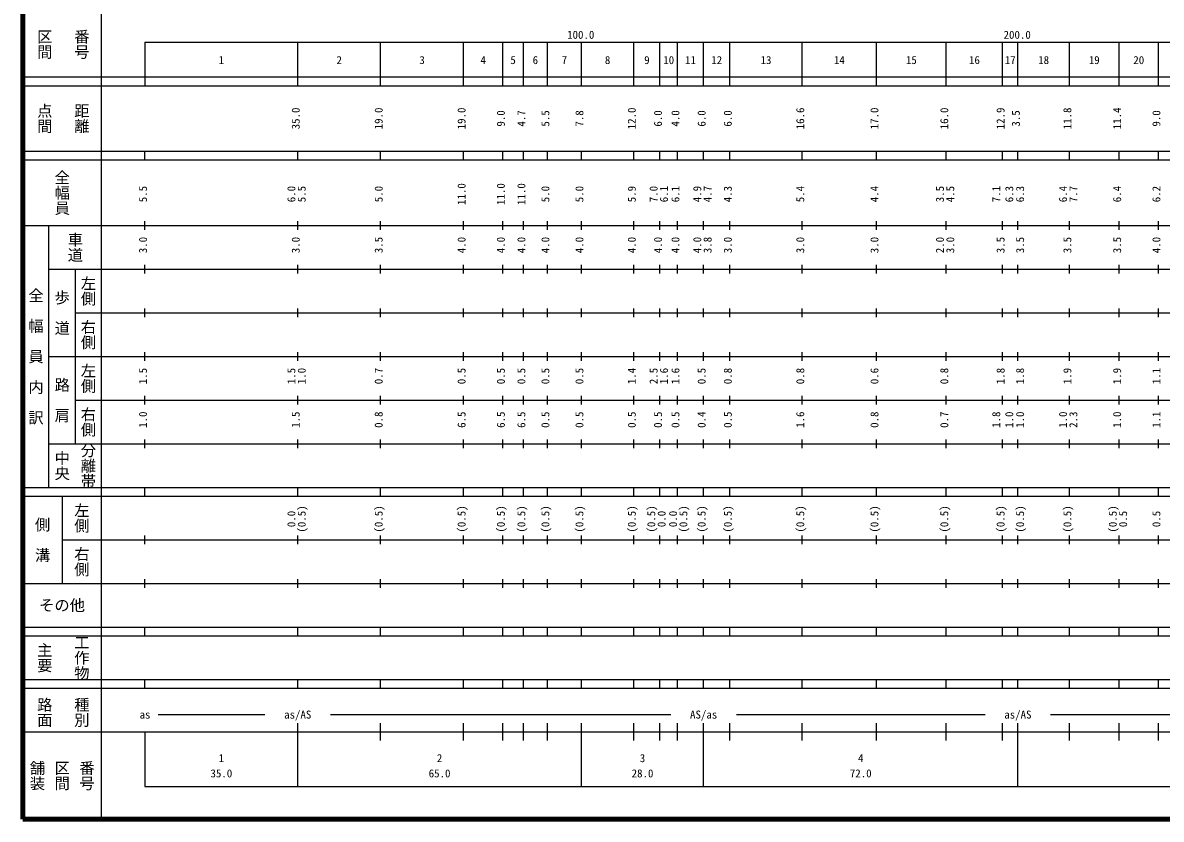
# Model space of a CAD drawing. Units: millimetres on the paper, enlarged 1000 times. Extents: x 40000 to 680000, y 20000 to 380000.
# Drawn here: x 40000 to 300848, y 20000 to 202409 of the extents above; entities that cross this region are included whole.
import ezdxf
from ezdxf.enums import TextEntityAlignment as Align

# ---------------------------------------------------------------- set-up
doc = ezdxf.new("R2010")
doc.units = ezdxf.units.MM
doc.header["$LTSCALE"] = 1000
doc.layers.add('M-TTL', color=2, linetype='Continuous', lineweight=140)
doc.layers.add('M-TTL-BAND', color=7, linetype='Continuous', lineweight=25)
doc.styles.add('@ＭＳ ゴシック', font='')
doc.styles.add('ＭＳ ゴシック', font='')
doc.styles.get('@ＭＳ ゴシック').set_extended_font_data('@MS Gothic')
doc.styles.get('ＭＳ ゴシック').set_extended_font_data('MS Gothic')

msp = doc.modelspace()

# ---------------------------------------------------------------- linework, layer by layer
at = {"layer": 'M-TTL'}
for p, q in [((40000, 380000), (40000, 20000)), ((40000, 20000), (680000, 20000))]:
    msp.add_line(p, q, dxfattribs=at)
at = {"layer": 'M-TTL-BAND'}
for p, q in [((58000, 370000), (58000, 20000)), ((68000, 198000), (579000, 198000)), ((68000, 198000), (68000, 188000)), ((103000, 188000), (103000, 198000)), ((122000, 188000), (122000, 198000)), ((141000, 188000), (141000, 198000)), ((150000, 188000), (150000, 198000)), ((154700, 188000), (154700, 198000)), ((160200, 188000), (160200, 198000)), ((168000, 188000), (168000, 198000)), ((180000, 188000), (180000, 198000)), ((186000, 188000), (186000, 198000)), ((190000, 188000), (190000, 198000)), ((196000, 188000), (196000, 198000)), ((202000, 188000), (202000, 198000)), ((218600, 188000), (218600, 198000)), ((235600, 188000), (235600, 198000)), ((251600, 188000), (251600, 198000)), ((264500, 188000), (264500, 198000)), ((268000, 188000), (268000, 198000)), ((279800, 188000), (279800, 198000)), ((291200, 188000), (291200, 198000)), ((300200, 188000), (300200, 198000)), ((40000, 190000), (579000, 190000)), ((40000, 188000), (579000, 188000)), ((40000, 173000), (579000, 173000)), ((68000, 171000), (68000, 173000)), ((103000, 171000), (103000, 173000)), ((122000, 171000), (122000, 173000)), ((141000, 171000), (141000, 173000)), ((150000, 171000), (150000, 173000)), ((154700, 171000), (154700, 173000)), ((160200, 171000), (160200, 173000)), ((168000, 171000), (168000, 173000)), ((180000, 171000), (180000, 173000)), ((186000, 171000), (186000, 173000)), ((190000, 171000), (190000, 173000)), ((196000, 171000), (196000, 173000)), ((202000, 171000), (202000, 173000)), ((218600, 171000), (218600, 173000)), ((235600, 171000), (235600, 173000)), ((251600, 171000), (251600, 173000)), ((264500, 171000), (264500, 173000)), ((268000, 171000), (268000, 173000)), ((279800, 171000), (279800, 173000)), ((291200, 171000), (291200, 173000)), ((300200, 171000), (300200, 173000)), ((40000, 171000), (579000, 171000)), ((68000, 155000), (68000, 157000)), ((103000, 155000), (103000, 157000)), ((122000, 155000), (122000, 157000)), ((141000, 155000), (141000, 157000)), ((150000, 155000), (150000, 157000)), ((154700, 155000), (154700, 157000)), ((160200, 155000), (160200, 157000)), ((168000, 155000), (168000, 157000)), ((180000, 155000), (180000, 157000)), ((186000, 155000), (186000, 157000)), ((190000, 155000), (190000, 157000)), ((196000, 155000), (196000, 157000)), ((202000, 155000), (202000, 157000)), ((218600, 155000), (218600, 157000)), ((235600, 155000), (235600, 157000)), ((251600, 155000), (251600, 157000)), ((264500, 155000), (264500, 157000)), ((268000, 155000), (268000, 157000)), ((279800, 155000), (279800, 157000)), ((291200, 155000), (291200, 157000)), ((300200, 155000), (300200, 157000)), ((40000, 156000), (579000, 156000)), ((46000, 96000), (46000, 156000)), ((68000, 145000), (68000, 147000)), ((103000, 145000), (103000, 147000)), ((122000, 145000), (122000, 147000)), ((141000, 145000), (141000, 147000)), ((150000, 145000), (150000, 147000)), ((154700, 145000), (154700, 147000)), ((160200, 145000), (160200, 147000)), ((168000, 145000), (168000, 147000)), ((180000, 145000), (180000, 147000)), ((186000, 145000), (186000, 147000)), ((190000, 145000), (190000, 147000)), ((196000, 145000), (196000, 147000)), ((202000, 145000), (202000, 147000)), ((218600, 145000), (218600, 147000)), ((235600, 145000), (235600, 147000)), ((251600, 145000), (251600, 147000)), ((264500, 145000), (264500, 147000)), ((268000, 145000), (268000, 147000)), ((279800, 145000), (279800, 147000)), ((291200, 145000), (291200, 147000)), ((300200, 145000), (300200, 147000)), ((46000, 146000), (579000, 146000)), ((52000, 146000), (52000, 106000)), ((52000, 136000), (579000, 136000)), ((68000, 135000), (68000, 137000)), ((103000, 135000), (103000, 137000)), ((122000, 135000), (122000, 137000)), ((141000, 135000), (141000, 137000)), ((150000, 135000), (150000, 137000)), ((154700, 135000), (154700, 137000)), ((160200, 135000), (160200, 137000)), ((168000, 135000), (168000, 137000)), ((180000, 135000), (180000, 137000)), ((186000, 135000), (186000, 137000)), ((190000, 135000), (190000, 137000)), ((196000, 135000), (196000, 137000)), ((202000, 135000), (202000, 137000)), ((218600, 135000), (218600, 137000)), ((235600, 135000), (235600, 137000)), ((251600, 135000), (251600, 137000)), ((264500, 135000), (264500, 137000)), ((268000, 135000), (268000, 137000)), ((279800, 135000), (279800, 137000)), ((291200, 135000), (291200, 137000)), ((300200, 135000), (300200, 137000)), ((46000, 126000), (579000, 126000)), ((68000, 125000), (68000, 127000)), ((103000, 125000), (103000, 127000)), ((122000, 125000), (122000, 127000)), ((141000, 125000), (141000, 127000)), ((150000, 125000), (150000, 127000)), ((154700, 125000), (154700, 127000)), ((160200, 125000), (160200, 127000)), ((168000, 125000), (168000, 127000)), ((180000, 125000), (180000, 127000)), ((186000, 125000), (186000, 127000)), ((190000, 125000), (190000, 127000)), ((196000, 125000), (196000, 127000)), ((202000, 125000), (202000, 127000)), ((218600, 125000), (218600, 127000)), ((235600, 125000), (235600, 127000)), ((251600, 125000), (251600, 127000)), ((264500, 125000), (264500, 127000)), ((268000, 125000), (268000, 127000)), ((279800, 125000), (279800, 127000)), ((291200, 125000), (291200, 127000)), ((300200, 125000), (300200, 127000)), ((52000, 116000), (579000, 116000)), ((68000, 115000), (68000, 117000)), ((103000, 115000), (103000, 117000)), ((122000, 115000), (122000, 117000)), ((141000, 115000), (141000, 117000)), ((150000, 115000), (150000, 117000)), ((154700, 115000), (154700, 117000)), ((160200, 115000), (160200, 117000)), ((168000, 115000), (168000, 117000)), ((180000, 115000), (180000, 117000)), ((186000, 115000), (186000, 117000)), ((190000, 115000), (190000, 117000)), ((196000, 115000), (196000, 117000)), ((202000, 115000), (202000, 117000)), ((218600, 115000), (218600, 117000)), ((235600, 115000), (235600, 117000)), ((251600, 115000), (251600, 117000)), ((264500, 115000), (264500, 117000)), ((268000, 115000), (268000, 117000)), ((279800, 115000), (279800, 117000)), ((291200, 115000), (291200, 117000)), ((300200, 115000), (300200, 117000)), ((68000, 105000), (68000, 107000)), ((103000, 105000), (103000, 107000)), ((122000, 105000), (122000, 107000)), ((141000, 105000), (141000, 107000)), ((150000, 105000), (150000, 107000)), ((154700, 105000), (154700, 107000)), ((160200, 105000), (160200, 107000)), ((168000, 105000), (168000, 107000)), ((180000, 105000), (180000, 107000)), ((186000, 105000), (186000, 107000)), ((190000, 105000), (190000, 107000)), ((196000, 105000), (196000, 107000)), ((202000, 105000), (202000, 107000)), ((218600, 105000), (218600, 107000)), ((235600, 105000), (235600, 107000)), ((251600, 105000), (251600, 107000)), ((264500, 105000), (264500, 107000)), ((268000, 105000), (268000, 107000)), ((279800, 105000), (279800, 107000)), ((291200, 105000), (291200, 107000)), ((300200, 105000), (300200, 107000)), ((46000, 106000), (579000, 106000)), ((40000, 96000), (579000, 96000)), ((40000, 94000), (579000, 94000)), ((49000, 94000), (49000, 74000)), ((68000, 94000), (68000, 96000)), ((103000, 94000), (103000, 96000)), ((122000, 94000), (122000, 96000)), ((141000, 94000), (141000, 96000)), ((150000, 94000), (150000, 96000)), ((154700, 94000), (154700, 96000)), ((160200, 94000), (160200, 96000)), ((168000, 94000), (168000, 96000)), ((180000, 94000), (180000, 96000)), ((186000, 94000), (186000, 96000)), ((190000, 94000), (190000, 96000)), ((196000, 94000), (196000, 96000)), ((202000, 94000), (202000, 96000)), ((218600, 94000), (218600, 96000)), ((235600, 94000), (235600, 96000)), ((251600, 94000), (251600, 96000)), ((264500, 94000), (264500, 96000)), ((268000, 94000), (268000, 96000)), ((279800, 94000), (279800, 96000)), ((291200, 94000), (291200, 96000)), ((300200, 94000), (300200, 96000)), ((49000, 84000), (579000, 84000)), ((68000, 83000), (68000, 85000)), ((103000, 83000), (103000, 85000)), ((122000, 83000), (122000, 85000)), ((141000, 83000), (141000, 85000)), ((150000, 83000), (150000, 85000)), ((154700, 83000), (154700, 85000)), ((160200, 83000), (160200, 85000)), ((168000, 83000), (168000, 85000)), ((180000, 83000), (180000, 85000)), ((186000, 83000), (186000, 85000)), ((190000, 83000), (190000, 85000)), ((196000, 83000), (196000, 85000)), ((202000, 83000), (202000, 85000)), ((218600, 83000), (218600, 85000)), ((235600, 83000), (235600, 85000)), ((251600, 83000), (251600, 85000)), ((264500, 83000), (264500, 85000)), ((268000, 83000), (268000, 85000)), ((279800, 83000), (279800, 85000)), ((291200, 83000), (291200, 85000)), ((300200, 83000), (300200, 85000)), ((40000, 74000), (579000, 74000)), ((68000, 73000), (68000, 75000)), ((103000, 73000), (103000, 75000)), ((122000, 73000), (122000, 75000)), ((141000, 73000), (141000, 75000)), ((150000, 73000), (150000, 75000)), ((154700, 73000), (154700, 75000)), ((160200, 73000), (160200, 75000)), ((168000, 73000), (168000, 75000)), ((180000, 73000), (180000, 75000)), ((186000, 73000), (186000, 75000)), ((190000, 73000), (190000, 75000)), ((196000, 73000), (196000, 75000)), ((202000, 73000), (202000, 75000)), ((218600, 73000), (218600, 75000)), ((235600, 73000), (235600, 75000)), ((251600, 73000), (251600, 75000)), ((264500, 73000), (264500, 75000)), ((268000, 73000), (268000, 75000)), ((279800, 73000), (279800, 75000)), ((291200, 73000), (291200, 75000)), ((300200, 73000), (300200, 75000)), ((40000, 64000), (579000, 64000)), ((68000, 62000), (68000, 64000)), ((103000, 62000), (103000, 64000)), ((122000, 62000), (122000, 64000)), ((141000, 62000), (141000, 64000)), ((150000, 62000), (150000, 64000)), ((154700, 62000), (154700, 64000)), ((160200, 62000), (160200, 64000)), ((168000, 62000), (168000, 64000)), ((180000, 62000), (180000, 64000)), ((186000, 62000), (186000, 64000)), ((190000, 62000), (190000, 64000)), ((196000, 62000), (196000, 64000)), ((202000, 62000), (202000, 64000)), ((218600, 62000), (218600, 64000)), ((235600, 62000), (235600, 64000)), ((251600, 62000), (251600, 64000)), ((264500, 62000), (264500, 64000)), ((268000, 62000), (268000, 64000)), ((279800, 62000), (279800, 64000)), ((291200, 62000), (291200, 64000)), ((300200, 62000), (300200, 64000)), ((40000, 62000), (579000, 62000)), ((40000, 52000), (579000, 52000)), ((40000, 50000), (579000, 50000)), ((68000, 50000), (68000, 52000)), ((103000, 50000), (103000, 52000)), ((122000, 50000), (122000, 52000)), ((141000, 50000), (141000, 52000)), ((150000, 50000), (150000, 52000)), ((154700, 50000), (154700, 52000)), ((160200, 50000), (160200, 52000)), ((168000, 50000), (168000, 52000)), ((180000, 50000), (180000, 52000)), ((186000, 50000), (186000, 52000)), ((190000, 50000), (190000, 52000)), ((196000, 50000), (196000, 52000)), ((202000, 50000), (202000, 52000)), ((218600, 50000), (218600, 52000)), ((235600, 50000), (235600, 52000)), ((251600, 50000), (251600, 52000)), ((264500, 50000), (264500, 52000)), ((268000, 50000), (268000, 52000)), ((279800, 50000), (279800, 52000)), ((291200, 50000), (291200, 52000)), ((300200, 50000), (300200, 52000)), ((71000, 44000), (95500, 44000)), ((103000, 27500), (103000, 42000)), ((110500, 44000), (188500, 44000)), ((122000, 38000), (122000, 42000)), ((141000, 38000), (141000, 42000)), ((150000, 38000), (150000, 42000)), ((154700, 38000), (154700, 42000)), ((160200, 38000), (160200, 42000)), ((168000, 27500), (168000, 42000)), ((180000, 38000), (180000, 42000)), ((186000, 38000), (186000, 42000)), ((190000, 38000), (190000, 42000)), ((196000, 27500), (196000, 42000)), ((202000, 38000), (202000, 42000)), ((203500, 44000), (260500, 44000)), ((218600, 38000), (218600, 42000)), ((235600, 38000), (235600, 42000)), ((251600, 38000), (251600, 42000)), ((264500, 38000), (264500, 42000)), ((268000, 27500), (268000, 42000)), ((275500, 44000), (409000, 44000)), ((279800, 38000), (279800, 42000)), ((291200, 38000), (291200, 42000)), ((300200, 38000), (300200, 42000)), ((40000, 40000), (579000, 40000)), ((68000, 40000), (68000, 27500)), ((68000, 27500), (579000, 27500))]:
    msp.add_line(p, q, dxfattribs=at)

# ---------------------------------------------------------------- texts
at = {"layer": 'M-TTL-BAND', "style": '@ＭＳ ゴシック'}
for s, p in [('区間', (45000, 197500)), ('番号', (53500, 197500)), ('点間', (45000, 180500)), ('距離', (53500, 180500)), ('全幅員', (49000, 163500)), ('車道', (52000, 151000)), ('左側', (55000, 141000)), ('全\u3000幅\u3000員\u3000内\u3000訳', (43000, 126000)), ('歩\u3000道', (49000, 136000)), ('右側', (55000, 131000)), ('左側', (55000, 121000)), ('路\u3000肩', (49000, 116000)), ('右側', (55000, 111000)), ('中央', (49000, 101000)), ('分離帯', (55000, 101000)), ('左側', (53500, 89000)), ('側\u3000溝', (44500, 84000)), ('右側', (53500, 79000)), ('主要', (45000, 57000)), ('工作物', (53500, 57000)), ('路面', (45000, 44500)), ('種別', (53500, 44500)), ('舗装', (43333, 30000)), ('区間', (49000, 30000)), ('番号', (54667, 30000))]:
    msp.add_text(s, height=2566, rotation=270, dxfattribs=at).set_placement(p, align=Align.MIDDLE_CENTER)
at = {"layer": 'M-TTL-BAND', "style": 'ＭＳ ゴシック'}
for s, p in [('100.0', (167844, 198195)), ('200.0', (267844, 198195)), ('1', (85500, 192405)), ('2', (112500, 192405)), ('3', (131500, 192405)), ('4', (145500, 192405)), ('5', (152350, 192405)), ('6', (157450, 192405)), ('7', (164100, 192405)), ('8', (174000, 192405)), ('9', (183000, 192405)), ('10', (188000, 192405)), ('11', (193000, 192405)), ('12', (199000, 192405)), ('13', (210300, 192405)), ('14', (227100, 192405)), ('15', (243600, 192405)), ('16', (258050, 192405)), ('17', (266250, 192405)), ('18', (273900, 192405)), ('19', (285500, 192405)), ('20', (295700, 192405)), ('as', (68000, 42500)), ('as/AS', (103000, 42500)), ('AS/as', (196000, 42500)), ('as/AS', (268000, 42500)), ('1', (85500, 32523)), ('2', (135500, 32523)), ('3', (182000, 32523)), ('4', (232000, 32523)), ('35.0', (85500, 29033)), ('65.0', (135500, 29033)), ('28.0', (182000, 29033)), ('72.0', (232000, 29033))]:
    msp.add_text(s, height=1833, dxfattribs=at).set_placement(p, align=Align.BOTTOM_CENTER)
for s, p in [('35.0', (104000, 180500)), ('19.0', (123000, 180500)), ('19.0', (142000, 180500)), ('12.0', (181000, 180500)), ('16.6', (219600, 180500)), ('17.0', (236600, 180500)), ('16.0', (252600, 180500)), ('12.9', (265500, 180500)), ('11.8', (280800, 180500)), ('11.4', (292200, 180500)), ('9.0', (151000, 180500)), ('4.7', (155700, 180500)), ('5.5', (161200, 180500)), ('7.8', (169000, 180500)), ('6.0', (187000, 180500)), ('4.0', (191000, 180500)), ('6.0', (197000, 180500)), ('6.0', (203000, 180500)), ('3.5', (269000, 180500)), ('9.0', (301200, 180500)), ('5.5', (69000, 163174)), ('6.0', (103000, 163174)), ('5.5', (105370, 163174)), ('5.0', (123000, 163174)), ('11.0', (142000, 163174)), ('11.0', (151000, 163174)), ('11.0', (155700, 163174)), ('5.0', (161200, 163174)), ('5.0', (169000, 163174)), ('5.9', (181000, 163174)), ('7.0', (186000, 163174)), ('6.1', (188370, 163174)), ('6.1', (191000, 163174)), ('4.9', (196000, 163174)), ('4.7', (198370, 163174)), ('4.3', (203000, 163174)), ('5.4', (219600, 163174)), ('4.4', (236600, 163174)), ('3.5', (251600, 163174)), ('4.5', (253970, 163174)), ('7.1', (264500, 163174)), ('6.3', (267490, 163174)), ('6.3', (269970, 163174)), ('6.4', (279800, 163174)), ('7.7', (282170, 163174)), ('6.4', (292200, 163174)), ('6.2', (301200, 163174)), ('3.0', (69000, 151500)), ('3.0', (104000, 151500)), ('3.5', (123000, 151500)), ('4.0', (142000, 151500)), ('4.0', (151000, 151500)), ('4.0', (155700, 151500)), ('4.0', (161200, 151500)), ('4.0', (169000, 151500)), ('4.0', (181000, 151500)), ('4.0', (187000, 151500)), ('4.0', (191000, 151500)), ('4.0', (196000, 151500)), ('3.8', (198370, 151500)), ('3.0', (203000, 151500)), ('3.0', (219600, 151500)), ('3.0', (236600, 151500)), ('2.0', (251600, 151500)), ('3.0', (253970, 151500)), ('3.5', (265500, 151500)), ('3.5', (269970, 151500)), ('3.5', (280800, 151500)), ('3.5', (292200, 151500)), ('4.0', (301200, 151500)), ('1.5', (69000, 121500)), ('1.5', (103000, 121500)), ('1.0', (105370, 121500)), ('0.7', (123000, 121500)), ('0.5', (142000, 121500)), ('0.5', (151000, 121500)), ('0.5', (155700, 121500)), ('0.5', (161200, 121500)), ('0.5', (169000, 121500)), ('1.4', (181000, 121500)), ('2.5', (186000, 121500)), ('1.6', (188370, 121500)), ('1.6', (191000, 121500)), ('0.5', (197000, 121500)), ('0.8', (203000, 121500)), ('0.8', (219600, 121500)), ('0.6', (236600, 121500)), ('0.8', (252600, 121500)), ('1.8', (265500, 121500)), ('1.8', (269970, 121500)), ('1.9', (280800, 121500)), ('1.9', (292200, 121500)), ('1.1', (301200, 121500)), ('1.0', (69000, 111500)), ('1.5', (104000, 111500)), ('0.8', (123000, 111500)), ('6.5', (142000, 111500)), ('6.5', (151000, 111500)), ('6.5', (155700, 111500)), ('0.5', (161200, 111500)), ('0.5', (169000, 111500)), ('0.5', (181000, 111500)), ('0.5', (187000, 111500)), ('0.5', (191000, 111500)), ('0.4', (197000, 111500)), ('0.5', (203000, 111500)), ('1.6', (219600, 111500)), ('0.8', (236600, 111500)), ('0.7', (252600, 111500)), ('1.8', (264500, 111500)), ('1.0', (267490, 111500)), ('1.0', (269970, 111500)), ('1.0', (279800, 111500)), ('2.3', (282170, 111500)), ('1.0', (292200, 111500)), ('1.1', (301200, 111500)), ('(0.5)', (105370, 88764)), ('(0.5)', (123000, 88764)), ('(0.5)', (142000, 88764)), ('(0.5)', (151000, 88764)), ('(0.5)', (155700, 88764)), ('(0.5)', (161200, 88764)), ('(0.5)', (169000, 88764)), ('(0.5)', (181000, 88764)), ('(0.5)', (185464, 88764)), ('(0.5)', (192813, 88764)), ('(0.5)', (197000, 88764)), ('(0.5)', (203000, 88764)), ('(0.5)', (219600, 88764)), ('(0.5)', (236600, 88764)), ('(0.5)', (252600, 88764)), ('(0.5)', (265500, 88764)), ('(0.5)', (269970, 88764)), ('(0.5)', (280800, 88764)), ('(0.5)', (291200, 88764)), ('0.0', (103000, 88764)), ('0.0', (187829, 88764)), ('0.0', (190448, 88764)), ('0.5', (293570, 88764)), ('0.5', (301200, 88764))]:
    msp.add_text(s, height=1833, rotation=90, dxfattribs=at).set_placement(p, align=Align.BOTTOM_CENTER)
msp.add_text('その他', height=2566, dxfattribs=at).set_placement((49000, 69000), align=Align.MIDDLE_CENTER)

doc.saveas('drawing.dxf')
